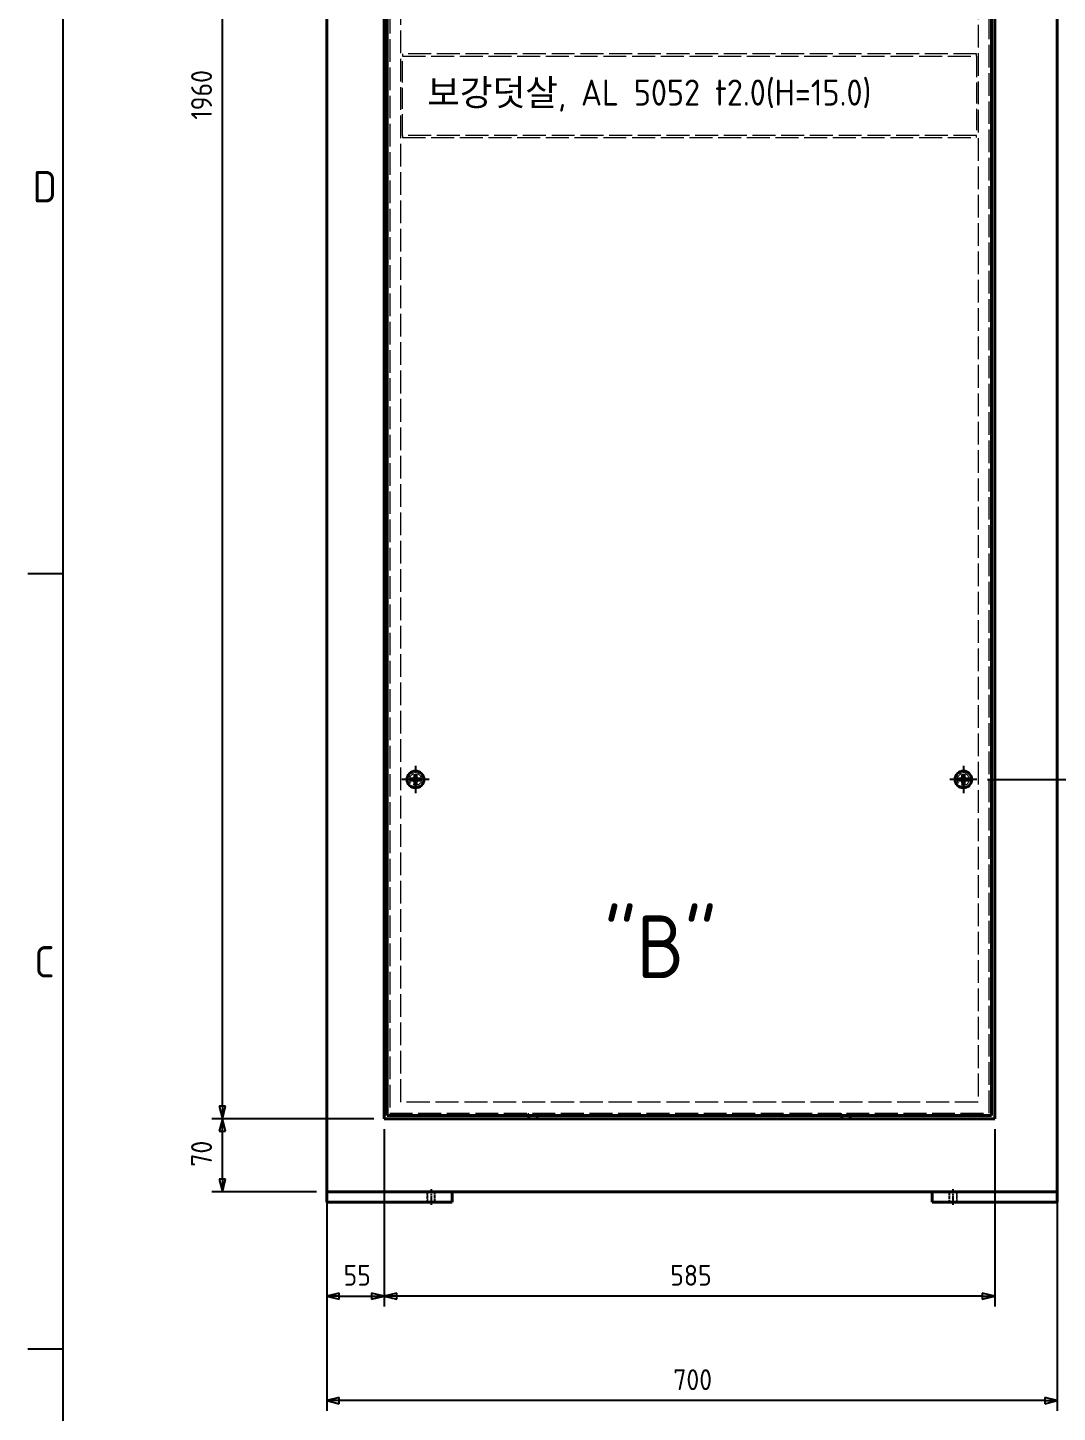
# Model space of a CAD drawing. Header units: millimetres. Extents: x 0 to 8410, y 0 to 5940.
# Drawn here: x 166 to 1153, y 1424 to 2751 of the extents above; entities that cross this region are included whole.
import ezdxf

# ---------------------------------------------------------------- set-up
doc = ezdxf.new("R2010")
doc.units = ezdxf.units.MM
doc.header["$LTSCALE"] = 10
doc.linetypes.add('CHAIN', pattern=[0.3543, 0.2362, -0.0295, 0.0591, -0.0295])
doc.linetypes.add('DASHED', pattern=[0.2067, 0.1654, -0.0413])
doc.layers.get('0').update_dxf_attribs({"color": 3, "lineweight": 25})
for name, color, linetype, lineweight in [('가려진 것(ISO)', 2, 'DASHED', 18), ('가시적인 것(ISO)', 3, 'Continuous', 40), ('가시적인 좁은 것(ISO)', 3, 'Continuous', 35), ('경계(ISO)', 7, 'Continuous', 25), ('기호(ISO)', 5, 'Continuous', 25), ('중심 표식(ISO)', 1, 'Continuous', 25), ('중심선(ISO)', 1, 'Continuous', 25), ('치수(ISO)', 2, 'Continuous', 25)]:
    doc.layers.add(name, color=color, linetype=linetype, lineweight=lineweight)
doc.styles.add('문자 텍스트_PSTEK_POSCO', font='isocp.shx')
doc.styles.add('치수 텍스트_PSTEK_POSCO', font='isocp.shx')
doc.dimstyles.new('치수_PSTEK_POSCO', dxfattribs={"dimscale": 10, "dimtxt": 2, "dimasz": 1.2, "dimexe": 1, "dimexo": 1, "dimgap": 1, "dimtad": 1, "dimrnd": 1e-08, "dimdsep": 46, "dimtxsty": '치수 텍스트_PSTEK_POSCO', "dimblk": 'Filled-2', "dimcen": 0.09, "dimdle": 10, "dimclrd": 7, "dimclre": 7, "dimclrt": 2, "dimadec": 1, "dimazin": 2, "dimtfac": 1, "dimtmove": 0, "dimatfit": 3, "dimfxl": 0, "dimtolj": 1, "dimlwd": -1, "dimlwe": -1, "dimarcsym": 0})

# ---------------------------------------------------------------- blocks, each defined once
blk = doc.blocks.new('경계 Default Border')
at = {"layer": '경계(ISO)'}
for p, q in [((20, 222.75), (16.6, 222.75)), ((20, 148.5), (16.6, 148.5))]:
    blk.add_line(p, q, dxfattribs=at)
at = {"layer": '경계(ISO)', "flags": 128}
blk.add_lwpolyline([(20, 20), (20, 574)], dxfattribs=at)
at = {"layer": '경계(ISO)', "color": 2, "char_height": 3, "attachment_point": 7, "style": '문자 텍스트_PSTEK_POSCO'}
for s, insert in [('D', (17.08, 258.35)), ('C', (17.24, 184.1))]:
    blk.add_mtext(s, dxfattribs=dict(at, insert=insert))
blk = doc.blocks.new('Filled-2')
at = {"color": 0}
for p, q in [((0, 0), (-1, 0.25)), ((-1, 0.25), (-1, -0.25)), ((-1, 0), (0, 0)), ((-1, -0.25), (0, 0))]:
    blk.add_line(p, q, dxfattribs=at)
at = {"color": 0, "flags": 128}
blk.add_lwpolyline([(-1, -0.25), (0, 0)], dxfattribs=at)
at = {"color": 0}
blk.add_solid([(-1, -0.25), (0, 0), (-1, 0.25), (-1, -0.25)], dxfattribs=at)
blk = doc.blocks.new('*D29')
at = {"layer": 'Defpoints', "color": 0}
for p in [(507.6, 1705.7), (452.6, 1635.7), (507.6, 1535.7)]:
    blk.add_point(p, dxfattribs=at)
at = {"layer": '치수(ISO)', "color": 7}
for p, q in [((507.6, 1695.7), (507.6, 1525.7)), ((452.6, 1625.7), (452.6, 1525.7)), ((464.6, 1535.7), (495.6, 1535.7))]:
    blk.add_line(p, q, dxfattribs=at)
at = {"layer": '치수(ISO)', "color": 7, "xscale": 12.00000047683716, "yscale": 12.00000047683716, "zscale": 12.00000047683716, "rotation": 180}
blk.add_blockref('Filled-2', (452.6, 1535.7), dxfattribs=at)
at = {"layer": '치수(ISO)', "color": 7, "xscale": 12.00000047683716, "yscale": 12.00000047683716, "zscale": 12.00000047683716}
blk.add_blockref('Filled-2', (507.6, 1535.7), dxfattribs=at)
at = {"layer": '치수(ISO)', "color": 2, "insert": (468.7, 1555.7), "char_height": 20, "attachment_point": 4, "style": '치수 텍스트_PSTEK_POSCO'}
blk.add_mtext('\\A1;55', dxfattribs=at)
blk = doc.blocks.new('*D30')
at = {"layer": 'Defpoints', "color": 0}
for p in [(507.6, 1705.7), (1092.6, 1705.7), (507.6, 1535.7)]:
    blk.add_point(p, dxfattribs=at)
at = {"layer": '치수(ISO)', "color": 7}
for p, q in [((507.6, 1695.7), (507.6, 1525.7)), ((1092.6, 1695.7), (1092.6, 1525.7)), ((1080.6, 1535.7), (519.6, 1535.7))]:
    blk.add_line(p, q, dxfattribs=at)
at = {"layer": '치수(ISO)', "color": 7, "xscale": 12.00000047683716, "yscale": 12.00000047683716, "zscale": 12.00000047683716, "rotation": 180}
blk.add_blockref('Filled-2', (507.6, 1535.7), dxfattribs=at)
at = {"layer": '치수(ISO)', "color": 7, "xscale": 12.00000047683716, "yscale": 12.00000047683716, "zscale": 12.00000047683716}
blk.add_blockref('Filled-2', (1092.6, 1535.7), dxfattribs=at)
at = {"layer": '치수(ISO)', "color": 2, "insert": (781.7, 1555.7), "char_height": 20, "attachment_point": 4, "style": '치수 텍스트_PSTEK_POSCO'}
blk.add_mtext('\\A1;585', dxfattribs=at)
blk = doc.blocks.new('*D31')
at = {"layer": 'Defpoints', "color": 0}
for p in [(452.6, 1635.7), (1152.6, 1635.7), (452.6, 1435.7)]:
    blk.add_point(p, dxfattribs=at)
at = {"layer": '치수(ISO)', "color": 7}
for p, q in [((452.6, 1625.7), (452.6, 1425.7)), ((1152.6, 1625.7), (1152.6, 1425.7)), ((1140.6, 1435.7), (464.6, 1435.7))]:
    blk.add_line(p, q, dxfattribs=at)
at = {"layer": '치수(ISO)', "color": 7, "xscale": 12.00000047683716, "yscale": 12.00000047683716, "zscale": 12.00000047683716, "rotation": 180}
blk.add_blockref('Filled-2', (452.6, 1435.7), dxfattribs=at)
at = {"layer": '치수(ISO)', "color": 7, "xscale": 12.00000047683716, "yscale": 12.00000047683716, "zscale": 12.00000047683716}
blk.add_blockref('Filled-2', (1152.6, 1435.7), dxfattribs=at)
at = {"layer": '치수(ISO)', "color": 2, "insert": (784.6, 1455.7), "char_height": 20, "attachment_point": 4, "style": '치수 텍스트_PSTEK_POSCO'}
blk.add_mtext('\\A1;700', dxfattribs=at)
blk = doc.blocks.new('*D32')
at = {"layer": 'Defpoints', "color": 0}
for p in [(352.6, 1705.7), (507.6, 1705.7), (452.6, 1635.7)]:
    blk.add_point(p, dxfattribs=at)
at = {"layer": '치수(ISO)', "color": 7}
for p, q in [((497.6, 1705.7), (342.6, 1705.7)), ((352.6, 1647.7), (352.6, 1693.7)), ((442.6, 1635.7), (342.6, 1635.7))]:
    blk.add_line(p, q, dxfattribs=at)
at = {"layer": '치수(ISO)', "color": 7, "xscale": 12.00000047683716, "yscale": 12.00000047683716, "zscale": 12.00000047683716}
for p, rotation in [((352.6, 1705.7), 90), ((352.6, 1635.7), 270)]:
    blk.add_blockref('Filled-2', p, dxfattribs=dict(at, rotation=rotation))
at = {"layer": '치수(ISO)', "color": 2, "insert": (332.6, 1659.7), "char_height": 20, "attachment_point": 4, "rotation": 90, "style": '치수 텍스트_PSTEK_POSCO'}
blk.add_mtext('\\A1;70', dxfattribs=at)
blk = doc.blocks.new('*D33')
at = {"layer": 'Defpoints', "color": 0}
for p in [(352.6, 3665.7), (507.6, 3665.7), (507.6, 1705.7)]:
    blk.add_point(p, dxfattribs=at)
at = {"layer": '치수(ISO)', "color": 7}
for p, q in [((497.6, 3665.7), (342.6, 3665.7)), ((352.6, 1717.7), (352.6, 3653.7)), ((497.6, 1705.7), (342.6, 1705.7))]:
    blk.add_line(p, q, dxfattribs=at)
at = {"layer": '치수(ISO)', "color": 7, "xscale": 12.00000047683716, "yscale": 12.00000047683716, "zscale": 12.00000047683716}
for p, rotation in [((352.6, 3665.7), 90), ((352.6, 1705.7), 270)]:
    blk.add_blockref('Filled-2', p, dxfattribs=dict(at, rotation=rotation))
at = {"layer": '치수(ISO)', "color": 2, "insert": (332.6, 2662.7), "char_height": 20, "attachment_point": 4, "rotation": 90, "style": '치수 텍스트_PSTEK_POSCO'}
blk.add_mtext('\\A1;1960', dxfattribs=at)
blk = doc.blocks.new('*D68')
at = {"layer": 'Defpoints', "color": 0}
for p in [(1075.6, 2030.7), (1251.8, 2030.7), (1152.6, 1635.7)]:
    blk.add_point(p, dxfattribs=at)
at = {"layer": '치수(ISO)', "color": 7}
for p, q in [((1085.6, 2030.7), (1261.8, 2030.7)), ((1251.8, 1647.7), (1251.8, 2018.7)), ((1162.6, 1635.7), (1261.8, 1635.7))]:
    blk.add_line(p, q, dxfattribs=at)
at = {"layer": '치수(ISO)', "color": 7, "xscale": 12.00000047683716, "yscale": 12.00000047683716, "zscale": 12.00000047683716}
for p, rotation in [((1251.8, 2030.7), 90), ((1251.8, 1635.7), 270)]:
    blk.add_blockref('Filled-2', p, dxfattribs=dict(at, rotation=rotation))
at = {"layer": '치수(ISO)', "color": 2, "insert": (1231.8, 1814.7), "char_height": 20, "attachment_point": 4, "rotation": 90, "style": '치수 텍스트_PSTEK_POSCO'}
blk.add_mtext('\\A1;395', dxfattribs=at)
blk = doc.blocks.new('*D69')
at = {"layer": 'Defpoints', "color": 0}
for p in [(1075.6, 2830.7), (1251.8, 2830.7), (1075.6, 2030.7)]:
    blk.add_point(p, dxfattribs=at)
at = {"layer": '치수(ISO)', "color": 7}
for p, q in [((1085.6, 2830.7), (1261.8, 2830.7)), ((1251.8, 2042.7), (1251.8, 2818.7)), ((1085.6, 2030.7), (1261.8, 2030.7))]:
    blk.add_line(p, q, dxfattribs=at)
at = {"layer": '치수(ISO)', "color": 7, "xscale": 12.00000047683716, "yscale": 12.00000047683716, "zscale": 12.00000047683716}
for p, rotation in [((1251.8, 2830.7), 90), ((1251.8, 2030.7), 270)]:
    blk.add_blockref('Filled-2', p, dxfattribs=dict(at, rotation=rotation))
at = {"layer": '치수(ISO)', "color": 2, "insert": (1231.8, 2412.7), "char_height": 20, "attachment_point": 4, "rotation": 90, "style": '치수 텍스트_PSTEK_POSCO'}
blk.add_mtext('\\A1;800', dxfattribs=at)

msp = doc.modelspace()

# ---------------------------------------------------------------- linework, layer by layer
at = {"layer": '가려진 것(ISO)', "ltscale": 13.098694}
for p, q in [((512.918, 3660.3931), (512.918, 1710.9931)), ((1087.318, 1710.9931), (1087.318, 3660.3931))]:
    msp.add_line(p, q, dxfattribs=at)
at = {"layer": '가려진 것(ISO)', "ltscale": 13.137363}
for p, q in [((523.618, 1721.6931), (523.618, 3649.6931)), ((1076.618, 3649.6931), (1076.618, 1721.6931))]:
    msp.add_line(p, q, dxfattribs=at)
at = {"layer": '가려진 것(ISO)', "ltscale": 13.304306}
for p, q in [((1075.118, 2725.6931), (525.118, 2725.6931)), ((525.118, 2723.6931), (1075.118, 2723.6931)), ((1075.118, 2647.6931), (525.118, 2647.6931)), ((525.118, 2645.6931), (1075.118, 2645.6931))]:
    msp.add_line(p, q, dxfattribs=at)
at = {"layer": '가려진 것(ISO)', "ltscale": 0.380839}
for p, q in [((525.118, 2725.6931), (525.118, 2723.6931)), ((1075.118, 2723.6931), (1075.118, 2725.6931)), ((525.118, 2647.6931), (525.118, 2645.6931)), ((1075.118, 2645.6931), (1075.118, 2647.6931))]:
    msp.add_line(p, q, dxfattribs=at)
at = {"layer": '가려진 것(ISO)', "ltscale": 12.256087}
for p, q in [((525.118, 2647.6931), (525.118, 2723.6931)), ((1075.118, 2723.6931), (1075.118, 2647.6931))]:
    msp.add_line(p, q, dxfattribs=at)
at = {"layer": '가려진 것(ISO)', "ltscale": 13.376875}
msp.add_line((1076.618, 1721.6931), (523.618, 1721.6931), dxfattribs=at)
at = {"layer": '가려진 것(ISO)', "ltscale": 13.232889}
msp.add_line((512.918, 1710.9931), (1087.318, 1710.9931), dxfattribs=at)
at = {"layer": '가려진 것(ISO)', "ltscale": 0.43798}
for p, q in [((645.618, 1710.9931), (645.618, 1708.6931)), ((654.618, 1710.9931), (654.618, 1708.6931)), ((945.618, 1710.9931), (945.618, 1708.6931)), ((954.618, 1710.9931), (954.618, 1708.6931))]:
    msp.add_line(p, q, dxfattribs=at)
at = {"layer": '가려진 것(ISO)', "ltscale": 1.904597}
for p, q in [((548.618, 1635.6931), (548.618, 1625.6931)), ((549.2945, 1625.6931), (549.2945, 1635.6931)), ((555.9415, 1625.6931), (555.9415, 1635.6931)), ((556.618, 1625.6931), (556.618, 1635.6931)), ((1048.618, 1635.6931), (1048.618, 1625.6931)), ((1049.2945, 1635.6931), (1049.2945, 1625.6931)), ((1055.9415, 1635.6931), (1055.9415, 1625.6931)), ((1056.618, 1625.6931), (1056.618, 1635.6931))]:
    msp.add_line(p, q, dxfattribs=at)
at = {"layer": '가려진 것(ISO)', "ltscale": 6.82141}
for centre in [(537.618, 2030.6931), (1062.618, 2030.6931)]:
    msp.add_circle(centre, 5.7, dxfattribs=at)
at = {"layer": '가시적인 것(ISO)'}
for p, q in [((452.618, 1635.6931), (452.618, 3735.6931)), ((1152.618, 3735.6931), (1152.618, 1635.6931)), ((507.618, 1705.6931), (507.618, 3665.6931)), ((510.618, 3662.6931), (510.618, 1708.6931)), ((1089.618, 1708.6931), (1089.618, 3662.6931)), ((1092.618, 3665.6931), (1092.618, 1705.6931)), ((533.468, 2030.1251), (533.468, 2031.2611)), ((533.61, 2031.4031), (535.8234, 2031.4031)), ((535.8234, 2029.9831), (533.61, 2029.9831)), ((535.128, 2029.9973), (535.128, 2031.3889)), ((536.908, 2032.4877), (536.908, 2034.7011)), ((536.9222, 2033.1831), (538.3138, 2033.1831)), ((537.05, 2034.8431), (538.186, 2034.8431)), ((538.328, 2034.7011), (538.328, 2032.4877)), ((539.4127, 2031.4031), (541.626, 2031.4031)), ((541.626, 2029.9831), (539.4127, 2029.9831)), ((540.108, 2031.3889), (540.108, 2029.9973)), ((541.768, 2031.2611), (541.768, 2030.1251)), ((1058.468, 2030.1251), (1058.468, 2031.2611)), ((1058.61, 2031.4031), (1060.8234, 2031.4031)), ((1060.8234, 2029.9831), (1058.61, 2029.9831)), ((1060.128, 2029.9973), (1060.128, 2031.3889)), ((1061.908, 2032.4877), (1061.908, 2034.7011)), ((1061.9222, 2033.1831), (1063.3138, 2033.1831)), ((1062.05, 2034.8431), (1063.186, 2034.8431)), ((1063.328, 2034.7011), (1063.328, 2032.4877)), ((1064.4127, 2031.4031), (1066.626, 2031.4031)), ((1066.626, 2029.9831), (1064.4127, 2029.9831)), ((1065.108, 2031.3889), (1065.108, 2029.9973)), ((1066.768, 2031.2611), (1066.768, 2030.1251)), ((536.908, 2026.6851), (536.908, 2028.8984)), ((538.3138, 2028.2031), (536.9222, 2028.2031)), ((538.186, 2026.5431), (537.05, 2026.5431)), ((538.328, 2028.8984), (538.328, 2026.6851)), ((1061.908, 2026.6851), (1061.908, 2028.8984)), ((1063.3138, 2028.2031), (1061.9222, 2028.2031)), ((1063.186, 2026.5431), (1062.05, 2026.5431)), ((1063.328, 2028.8984), (1063.328, 2026.6851)), ((1092.618, 1705.6931), (507.618, 1705.6931)), ((510.618, 1708.6931), (1089.618, 1708.6931)), ((646.118, 1705.6931), (646.118, 1708.6931)), ((654.118, 1705.6931), (654.118, 1708.6931)), ((946.118, 1705.6931), (946.118, 1708.6931)), ((954.118, 1705.6931), (954.118, 1708.6931)), ((1152.618, 1635.6931), (452.618, 1635.6931)), ((452.618, 1635.6931), (572.618, 1635.6931)), ((452.618, 1625.6931), (452.618, 1635.6931)), ((572.618, 1635.6931), (572.618, 1625.6931)), ((1032.618, 1635.6931), (1152.618, 1635.6931)), ((1032.618, 1625.6931), (1032.618, 1635.6931)), ((1152.618, 1635.6931), (1152.618, 1625.6931)), ((572.618, 1625.6931), (452.618, 1625.6931)), ((1152.618, 1625.6931), (1032.618, 1625.6931))]:
    msp.add_line(p, q, dxfattribs=at)
for centre in [(537.618, 2030.6931), (537.618, 2030.6931), (1062.618, 2030.6931), (1062.618, 2030.6931)]:
    msp.add_circle(centre, 8, dxfattribs=at)
for centre, radius, start, end in [((533.61, 2031.2611), 0.142, 90, 180), ((533.61, 2030.1251), 0.142, 180, 270), ((535.1422, 2031.3889), 0.0142, 90, 180), ((535.1422, 2029.9973), 0.0142, 180, 270), ((537.618, 2030.6931), 1.93, 158.4153382, 201.5846638), ((537.618, 2030.6931), 1.93, 111.5846618, 158.4153382), ((537.618, 2030.6931), 1.93, 201.5846618, 248.4153382), ((537.05, 2034.7011), 0.142, 90, 180), ((536.9222, 2033.1689), 0.0142, 90, 180), ((537.618, 2030.6931), 1.93, 68.4153382, 111.5846618), ((538.186, 2034.7011), 0.142, 0, 90), ((538.3138, 2033.1689), 0.0142, 0, 90), ((537.618, 2030.6931), 1.93, 21.5846618, 68.4153382), ((537.618, 2030.6931), 1.93, 291.5846618, 338.4153382), ((537.618, 2030.6931), 1.93, 338.4153382, 21.5846618), ((540.0938, 2031.3889), 0.0142, 0, 90), ((540.0938, 2029.9973), 0.0142, 270, 0), ((541.626, 2031.2611), 0.142, 0, 90), ((541.626, 2030.1251), 0.142, 270, 0), ((1058.61, 2031.2611), 0.142, 90, 180), ((1058.61, 2030.1251), 0.142, 180, 270), ((1060.1422, 2031.3889), 0.0142, 90, 180), ((1060.1422, 2029.9973), 0.0142, 180, 270), ((1062.618, 2030.6931), 1.93, 158.4153382, 201.5846638), ((1062.618, 2030.6931), 1.93, 111.5846618, 158.4153382), ((1062.618, 2030.6931), 1.93, 201.5846618, 248.4153382), ((1062.05, 2034.7011), 0.142, 90, 180), ((1061.9222, 2033.1689), 0.0142, 90, 180), ((1062.618, 2030.6931), 1.93, 68.4153382, 111.5846618), ((1063.186, 2034.7011), 0.142, 0, 90), ((1063.3138, 2033.1689), 0.0142, 0, 90), ((1062.618, 2030.6931), 1.93, 21.5846618, 68.4153382), ((1062.618, 2030.6931), 1.93, 291.5846618, 338.4153382), ((1062.618, 2030.6931), 1.93, 338.4153382, 21.5846618), ((1065.0938, 2031.3889), 0.0142, 0, 90), ((1065.0938, 2029.9973), 0.0142, 270, 0), ((1066.626, 2031.2611), 0.142, 0, 90), ((1066.626, 2030.1251), 0.142, 270, 0), ((537.618, 2030.6931), 1.93, 248.4153362, 291.5846618), ((536.9222, 2028.2173), 0.0142, 180, 270), ((537.05, 2026.6851), 0.142, 180, 270), ((538.186, 2026.6851), 0.142, 270, 0), ((538.3138, 2028.2173), 0.0142, 270, 0), ((1062.618, 2030.6931), 1.93, 248.4153362, 291.5846618), ((1061.9222, 2028.2173), 0.0142, 180, 270), ((1062.05, 2026.6851), 0.142, 180, 270), ((1063.186, 2026.6851), 0.142, 270, 0), ((1063.3138, 2028.2173), 0.0142, 270, 0)]:
    msp.add_arc(centre, radius, start, end, dxfattribs=at)
at = {"layer": '가시적인 좁은 것(ISO)'}
for p, q in [((535.128, 2031.3889), (533.468, 2031.2611)), ((533.468, 2030.1251), (535.128, 2029.9973)), ((537.05, 2034.8431), (536.9222, 2033.1831)), ((538.3138, 2033.1831), (538.186, 2034.8431)), ((541.768, 2031.2611), (540.108, 2031.3889)), ((540.108, 2029.9973), (541.768, 2030.1251)), ((1060.128, 2031.3889), (1058.468, 2031.2611)), ((1058.468, 2030.1251), (1060.128, 2029.9973)), ((1062.05, 2034.8431), (1061.9222, 2033.1831)), ((1063.3138, 2033.1831), (1063.186, 2034.8431)), ((1066.768, 2031.2611), (1065.108, 2031.3889)), ((1065.108, 2029.9973), (1066.768, 2030.1251)), ((536.9222, 2028.2031), (537.05, 2026.5431)), ((538.186, 2026.5431), (538.3138, 2028.2031)), ((1061.9222, 2028.2031), (1062.05, 2026.5431)), ((1063.186, 2026.5431), (1063.3138, 2028.2031))]:
    msp.add_line(p, q, dxfattribs=at)
at = {"layer": '중심 표식(ISO)', "linetype": 'CHAIN', "ltscale": 2.889039}
for p, q in [((537.618, 2043.6931), (537.618, 2017.6931)), ((1062.618, 2043.6931), (1062.618, 2017.6931)), ((550.618, 2030.6931), (524.618, 2030.6931)), ((1075.618, 2030.6931), (1049.618, 2030.6931))]:
    msp.add_line(p, q, dxfattribs=at)
at = {"layer": '중심선(ISO)', "linetype": 'CHAIN', "ltscale": 1.666711}
for p, q in [((552.618, 1638.1931), (552.618, 1623.1931)), ((1052.618, 1638.1931), (1052.618, 1623.1931))]:
    msp.add_line(p, q, dxfattribs=at)

# ---------------------------------------------------------------- block references
at = {"xscale": 10, "yscale": 10, "zscale": 10}
msp.add_blockref('경계 Default Border', (0, 0), dxfattribs=at)

# ---------------------------------------------------------------- texts
at = {"layer": '기호(ISO)', "color": 2, "insert": (548.7365, 2685.7818), "char_height": 25, "width": 557.933148, "attachment_point": 4, "style": '문자 텍스트_PSTEK_POSCO'}
msp.add_mtext('{\\fISOCP|b0|i0;\\H25.0000;보강덧살, AL 5052 t2.0(H=15.0)}', dxfattribs=at)
at = {"layer": '기호(ISO)', "color": 6, "insert": (718.5985, 1870.5053), "char_height": 60.000002, "width": 133.444583, "attachment_point": 4, "style": '문자 텍스트_PSTEK_POSCO'}
msp.add_mtext('{\\fisocp|b0|i0;\\H60.0000;"B"}', dxfattribs=at)

# ---------------------------------------------------------------- dimensions: what is measured, and where the dimension line sits
at = {"layer": '치수(ISO)', "color": 7}
for base, p1, p2, angle, picture, middle in [((352.618, 3665.6931), (507.618, 1705.6931), (507.618, 3665.6931), 90, '*D33', (352.618, 2685.6931)), ((1251.8185, 2830.6931), (1075.618, 2030.6931), (1075.618, 2830.6931), 90, '*D69', (1251.8185, 2430.6931)), ((1251.8185, 2030.6931), (1152.618, 1635.6931), (1075.618, 2030.6931), 90, '*D68', (1251.8185, 1833.1931)), ((352.618, 1705.6931), (452.618, 1635.6931), (507.618, 1705.6931), 90, '*D32', (352.618, 1670.6931)), ((507.618, 1535.6931), (1092.618, 1705.6931), (507.618, 1705.6931), 180, '*D30', (800.118, 1535.6931)), ((452.618, 1435.6931), (1152.618, 1635.6931), (452.618, 1635.6931), 180, '*D31', (802.618, 1435.6931))]:
    dim = msp.add_linear_dim(base=base, p1=p1, p2=p2, angle=angle, dimstyle='치수_PSTEK_POSCO', override={"dimdec": 2, "dimtp": 0, "dimtm": 0, "dimtdec": 2, "dimtofl": 0, "dimatfit": 1}, dxfattribs=at)
    dim.commit()
    dim.dimension.update_dxf_attribs({"geometry": picture, "text_midpoint": middle, "dimtype": 160})
dim = msp.add_linear_dim(base=(507.618, 1535.6931), p1=(452.618, 1635.6931), p2=(507.618, 1705.6931), dimstyle='치수_PSTEK_POSCO', override={"dimdec": 2, "dimtp": 0, "dimtm": 0, "dimtdec": 2, "dimtofl": 0, "dimatfit": 1}, dxfattribs=at)
dim.commit()
dim.dimension.update_dxf_attribs({"geometry": '*D29', "text_midpoint": (480.118, 1535.6931), "dimtype": 160})

doc.saveas('drawing.dxf')
